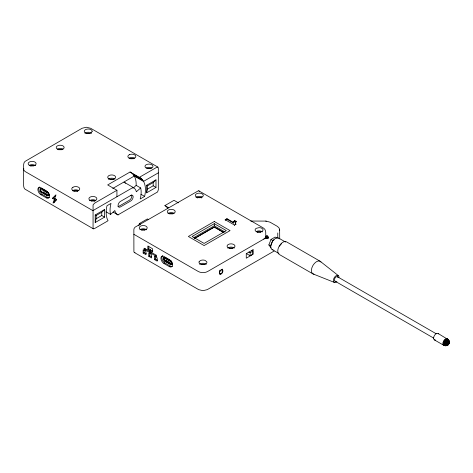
<?xml version="1.0" encoding="UTF-8"?>
<svg xmlns="http://www.w3.org/2000/svg" width="473" height="473" viewBox="0 0 473 473"><rect width="100%" height="100%" fill="white"/><g stroke="black" fill="none" stroke-linecap="round" stroke-linejoin="round"><path stroke-width="0.71" d="M171.983 264.082A2.117 1.224 60 0 1 170.688 264.2L165.26 260.954A1.981 1.147 60 0 1 163.859 258.524A1.981 1.147 60 0 1 165.26 257.714L170.688 260.848A1.981 1.147 60 0 1 171.386 261.468M165.26 257.714L170.688 260.741A2.117 1.224 60 0 1 171.433 261.409M170.688 264.2L165.26 260.954M448.321 343.96L448.067 340.944L446.323 338.745C443.804 339.413 441.262 344.344 444.478 345.556C445.667 346.449 449.734 344.852 448.238 343.599C449.019 342.978 448.097 344.622 448.238 343.599M438.128 333.5L448.522 339.827L449.155 341.021L449.279 342.813L448.179 343.741M449.161 343.203L449.303 341.731L448.522 339.827L447.476 338.899L446.323 338.745M448.386 343.445C448.457 345.875 445.324 346.195 443.68 345.255L434.332 339.856M233.603 223.055L233.603 222.517L226.963 218.68L225.201 219.697L225.201 220.241L226.963 219.224L233.603 223.055L234.543 220.43L236.145 221.352L236.145 221.896L234.543 220.968L234.543 220.43M138.914 225.68L139.334 223.581L147.387 218.928L148.51 219.578M132.978 188.254L136.206 185.386L140.647 187.952L140.848 188.727A22.255 12.848 -60 0 1 140.446 198.057L140.197 198.973L144.637 196.413L145.051 194.302A26.447 15.266 -60 0 0 143.922 182.093L142.083 179.338L139.346 177.334L156.646 167.347L157.905 167.105L158.325 168.317L158.325 189.797L157.58 191.955L117.948 214.902A15.71 9.07 -60 0 1 115.004 211.147L114.862 210.597L110.576 214.411L106.135 211.845M446.92 345.503L448.286 344.663L448.333 343.487L448.581 344.368L448.049 344.539M95.215 222.517L96.149 218.733L96.149 215.499L95.215 214.955L104.563 209.557L104.563 217.119L95.215 222.517L95.215 214.955M146.636 192.824L147.576 189.046L147.576 185.806L146.636 185.268L155.989 179.87L155.989 187.426L146.636 192.824L146.636 185.268M448.203 343.67L449.031 343.611L448.889 343.132M449.031 343.611L449.22 341.66M235.501 223.25L235.749 222.499M53.124 202.929L54.36 199.352L55.294 198.814L54.058 202.391L53.124 202.929L56.541 199.476L53.443 197.744L52.509 198.288L54.36 199.352M54.691 198.406L55.926 194.835L52.509 198.288M234.543 220.968L233.686 222.523L233.686 221.979M270.97 247.905L268.865 244.908L270.97 239.486L275.18 237.056L277.048 238.138M274.044 239.876L272.838 240.568L270.739 245.99L268.865 244.908M449.09 343.416L448.416 344.539M236.145 221.352L235.501 222.712L235.861 224.74M267.251 235.796L265.075 238.345L268.416 238.357L267.996 236.66L266.737 235.442L265.075 238.345L268.374 237.736M53.443 197.744L55.885 195.278M54.058 202.391L56.5 199.925M96.149 215.499L101.76 212.259L104.563 209.557M147.576 185.806L153.181 182.566L155.989 179.87M140.647 187.952L136.342 191.778L136.2 191.228A15.71 9.07 -60 0 0 133.256 187.474L123.997 182.129A15.71 9.07 -60 0 1 125.463 183.252M267.671 236.198L265.075 238.345L268.232 237.174M448.173 343.812L449.208 342.819L449.303 341.731L448.132 339.431L446.944 338.709M151.78 167.992L152.276 167.649A3.967 2.288 0 0 0 152.643 165.497L152.276 165.101A3.967 2.288 0 0 0 146.772 164.468L146.169 164.758A3.967 2.288 0 0 0 145.087 165.928L145.01 166.372A3.967 2.288 0 0 0 147.458 168.489A3.967 2.288 0 0 0 151.78 167.992A3.967 2.288 0 0 0 146.169 167.992M202.113 197.052L202.604 196.703A3.967 2.288 0 0 0 202.97 194.557L202.604 194.161A3.967 2.288 0 0 0 197.105 193.528L196.502 193.812A3.967 2.288 0 0 0 195.414 194.982L195.337 195.432A3.967 2.288 0 0 0 197.791 197.548A3.967 2.288 0 0 0 202.113 197.052A3.967 2.288 0 0 0 201.51 196.768L200.824 196.555A3.967 2.288 0 0 0 196.005 197.401M448.286 344.663L447.056 345.491L444.478 345.556C442.639 343.398 444.969 339.407 447.618 339.247C449.687 341.607 447.712 348.483 448.753 340.394L447.878 339.301M448.587 343.516L445.82 344.705L443.035 344.249M40.92 194.74L46.342 197.868A4.298 2.483 60 0 0 49.381 196.112A4.298 2.483 60 0 0 46.342 190.85L40.92 187.722A4.298 2.483 60 0 0 37.881 189.472A4.298 2.483 60 0 0 40.92 194.74L41.855 194.196L47.276 197.33A4.298 2.483 60 0 0 49.428 197.543M42.044 188.851L47.466 191.985A2.117 1.224 60 0 1 48.961 194.574A2.117 1.224 60 0 1 47.466 195.438L42.044 192.31A2.117 1.224 60 0 1 40.548 189.714A2.117 1.224 60 0 1 42.044 188.851L42.044 188.958A1.981 1.147 60 0 0 40.643 189.768A1.981 1.147 60 0 0 42.044 192.192L47.466 195.325A1.981 1.147 60 0 0 48.867 194.515A1.981 1.147 60 0 0 47.466 192.085L41.855 188.798A2.312 1.336 60 0 0 40.217 189.744A2.312 1.336 60 0 0 41.855 192.576L47.276 195.71L48.211 195.172A2.312 1.336 60 0 0 49.032 195.39M46.342 197.868L47.276 197.33M136.153 185.499A26.447 15.266 -60 0 0 134.663 176.754L132.83 173.993L130.093 171.989L107.678 184.925L116.932 190.27L116.932 196.744M112.74 188.479L134.267 176.051L143.526 181.39L158.325 172.852M116.932 190.27L94.559 203.189L93.063 204.915L93.063 228.554L93.624 228.879L94.559 228.554L107.613 221.021M133.102 187.409L92.879 210.639L25.589 171.782A6.61 3.819 0 0 1 23.774 168.347M96.149 218.733L101.76 215.499L104.563 217.119M147.576 189.046L153.181 185.806L155.989 187.426M168.642 207.736L164.906 205.578L174.023 200.316L178.386 202.834M145.956 249.271L144.088 250.353L143.153 249.809L143.153 253.049L145.956 254.669L145.956 251.429L145.022 250.891L145.022 248.372M150.633 250.891L152.501 251.973L152.501 248.733L147.824 246.031L147.824 249.271L148.758 248.733L150.633 249.809L150.633 254.131L151.567 254.669L151.567 257.909L148.758 256.289L148.758 253.049L149.693 253.593L151.567 252.511M143.153 253.049L144.088 252.511L146.328 253.806M147.824 249.271L149.693 250.353L150.633 249.809M145.022 249.809L149.693 252.511L150.633 251.973M148.758 256.289L149.693 255.751L151.378 256.721M150.633 253.049L155.304 255.751L156.238 255.207L156.238 257.371L157.178 257.909L157.178 261.149L154.369 259.529L154.369 256.289L155.304 256.827L156.238 256.289M214.293 223.658L192.097 236.476L204.123 243.418L226.319 230.599L214.293 223.658L214.293 225.816L194.001 237.535M154.369 259.529L155.304 258.991L157.55 260.286M194.604 238.374L214.293 227.005L223.818 232.503M194.604 238.481L214.293 227.117L223.818 232.61M164.888 261.338L170.31 264.466A2.312 1.336 60 0 0 171.947 263.52A2.312 1.336 60 0 0 170.31 260.688L164.888 257.56A2.312 1.336 60 0 0 163.25 258.5A2.312 1.336 60 0 0 164.888 261.338L165.822 260.794L171.25 263.928A2.312 1.336 60 0 0 172.066 264.147M163.954 263.496L169.375 266.624A4.298 2.483 60 0 0 172.414 264.874A4.298 2.483 60 0 0 169.375 259.612L163.954 256.478A4.298 2.483 60 0 0 160.915 258.234A4.298 2.483 60 0 0 163.954 263.496L164.888 262.958L170.31 266.086A4.298 2.483 60 0 0 172.462 266.299M225.201 219.697L234.431 225.03L235.861 224.202L235.501 223.498M170.31 264.466L171.25 263.928M169.375 266.624L170.31 266.086M267.996 236.66L207.647 271.502A6.61 3.819 0 0 1 198.293 271.502L133.859 234.301M248.904 251.991L250.146 252.712L252.765 251.198L252.765 254.226L250.146 255.733L246.409 253.575M274.151 251.027L207.245 289.653L202.97 290.682L198.695 289.653L134.279 252.464L133.906 251.813L133.859 229.766L134.042 228.577L135.024 227.2L198.559 190.684L263.301 227.956C266.411 229.547 265.725 233.585 265.678 236.411A6.61 3.819 0 0 1 263.745 239.113M95.67 200.375L95.073 200.658A3.967 2.288 0 0 1 89.202 199.636A3.967 2.288 0 0 1 92.093 196.514L92.868 196.466A3.967 2.288 0 0 1 96.533 197.88A3.967 2.288 0 0 1 95.67 200.375A3.967 2.288 0 0 0 89.568 200.723M448.593 343.575L445.773 344.196L442.959 343.51M445.59 345.698L446.24 345.444M135.024 252.464L134.279 252.464M448.587 343.646L445.844 343.623L443.065 342.665M444.212 345.444L444.833 345.402M448.836 344.007L448.522 343.871M250.767 221.045L265.459 221.092M266.346 221.181L270.053 222.192L277.332 226.348L278.958 227.791L279.638 229.677M265.406 221.086L266.453 221.193M448.564 343.717L443.343 341.784M448.859 341.045C446.772 340.371 444.525 344.45 446.624 345.521L448.493 343.422L447.665 345.006C445.442 344.894 448.073 340.489 449.179 342.476L448.197 343.918L449.066 342.204L448.605 340.164C446.063 339.472 443.633 343.67 445.359 345.603L447.133 344.935L448.534 343.439L445.992 345.113L443.278 344.847M334.204 282.351L312.913 273.879L279.253 254.444A7.272 4.198 -60 0 1 279.253 246.049A7.272 4.198 -60 0 1 286.526 241.851L320.186 261.285L338.171 275.481M164.906 205.578L164.965 205.601A15.869 9.158 -60 0 1 167.543 208.392M256.265 231.557L258.293 232.184A3.967 2.288 0 0 0 263.018 230.162A3.967 2.288 0 0 0 259.068 227.643L256.265 228.317A3.967 2.288 0 0 0 255.769 231.208L256.265 231.557A3.967 2.288 0 0 1 262.367 231.9M157.905 167.105L90.633 128.266L86.358 127.237L82.083 128.266L24.986 161.441L24.04 162.759L23.65 164.557L23.65 186.037L24.04 187.828L24.986 189.147L93.299 228.796M278.715 238.102L285.574 242.064M337.444 276.74L436.212 333.767M270.97 239.486L272.838 240.568M334.931 281.092L433.7 338.118M272.105 249.555L278.964 253.516M130.093 171.989L140.924 178.274M132.83 173.993L142.083 179.338M133.829 175.27L143.088 180.615M214.293 225.816L225.053 232.03M251.518 250.477L252.765 251.198M140.93 194.273L144.637 196.413M139.334 223.581L140.582 224.297M113.165 212.117L118.102 214.967M171.338 261.498L165.26 257.992L165.26 258.518L171.947 262.379A2.117 1.224 60 0 0 171.746 261.859M152.814 251.074L151.567 250.353L149.693 251.429L149.693 250.353M166.2 260.522L171.622 263.656M48.725 193.09L42.044 189.23L42.044 189.756L48.725 193.617M156.238 255.207L144.088 248.195L144.088 252.511M165.449 260.635L171.155 263.928M42.978 191.766L48.4 194.894M443.775 340.921L448.528 343.788M444.33 340.14C450.479 345.491 449.137 343.836 444.963 339.49M445.643 339.011L447.606 341.128L448.38 343.942M198.885 190.761L199.257 191.411M108.081 220.749L107.684 220.046A26.447 15.266 -60 0 1 106.549 207.842L106.969 205.737L111.019 203.396L110.777 204.306A22.255 12.848 -60 0 0 110.375 213.636L110.576 214.411M279.649 229.772L279.703 238.841M279.584 229.186L279.703 230.268M277.769 232.97L277.769 237.966M250.146 252.712L250.146 255.733M234.431 225.03L234.431 225.568M234.159 220.938L234.159 221.476M233.869 221.453L233.869 221.997M226.963 218.68L226.963 219.224M222.434 269.084L222.434 270.521M155.304 255.751L155.304 258.991M153.181 182.566L153.181 185.806M149.693 252.511L149.693 255.751M148.758 246.143L148.758 248.733M101.76 212.259L101.76 215.499M117.96 206.47A3.37 1.945 -60 0 0 119.149 206.151L129.436 200.215A3.37 1.945 -60 0 0 131.5 194.894M47.276 191.932A2.312 1.336 60 0 1 48.914 194.764A2.312 1.336 60 0 1 47.276 195.71M41.855 194.196A4.298 2.483 60 0 1 39.046 190.412A4.298 2.483 60 0 1 39.708 186.965M221.583 269.362A2.513 1.449 -60 0 1 222.411 270.532M222.239 271.591A2.513 1.449 -60 0 1 222.008 272.146M220.921 273.5A2.513 1.449 -60 0 1 219.354 273.802M219.567 270.615A2.513 1.449 -60 0 1 219.939 270.154M165.822 260.794A2.312 1.336 60 0 1 164.409 257.146M164.888 262.958A4.298 2.483 60 0 1 162.079 259.169A4.298 2.483 60 0 1 162.742 255.727M165.26 261.066A2.117 1.224 60 0 1 163.764 258.477A2.117 1.224 60 0 1 165.26 257.614M171.9 263.975A1.981 1.147 60 0 1 170.688 264.082M171.675 261.894A1.981 1.147 60 0 1 171.9 262.355M201.332 264.62A2.312 1.336 0 0 1 204.608 264.62M197.3 198.004A2.312 1.336 0 0 1 199.304 197.336L199.908 197.383A2.312 1.336 0 0 1 201.309 198.004M141.569 230.115A2.312 1.336 0 0 1 143.207 229.724L143.804 229.766A2.312 1.336 0 0 1 144.844 230.115M229.381 248.426A2.312 1.336 0 0 1 232.657 248.426M257.064 232.509A2.312 1.336 0 0 1 260.706 232.231M227.72 248.094A3.967 2.288 0 0 1 234.318 248.094M199.671 264.289A3.967 2.288 0 0 1 206.269 264.289M139.907 229.789A3.967 2.288 0 0 1 144.726 228.944L145.412 229.157A3.967 2.288 0 0 1 146.506 229.789M169.618 213.92A2.312 1.336 0 0 1 171.256 213.53L171.853 213.577A2.312 1.336 0 0 1 172.893 213.92M167.956 213.595A3.967 2.288 0 0 1 174.064 213.246M86.594 133.599A2.312 1.336 0 0 1 89.864 133.599M58.546 149.793A2.312 1.336 0 0 1 61.815 149.793M30.497 165.988A2.312 1.336 0 0 1 33.766 165.988M73.753 191.447A2.312 1.336 0 0 1 77.761 191.447M130.223 158.786A2.312 1.336 0 0 1 133.492 158.786M147.34 168.666A2.312 1.336 0 0 1 150.615 168.666M91.23 201.049A2.312 1.336 0 0 1 94.872 201.327M129.052 158.112A3.967 2.288 0 0 1 134.663 158.112M72.458 190.844A3.967 2.288 0 0 1 78.565 190.495M84.933 133.268A3.967 2.288 0 0 1 91.526 133.268M57.375 149.119A3.967 2.288 0 0 1 62.986 149.119M29.326 165.308A3.967 2.288 0 0 1 35.428 165.656M110.043 179.521A2.312 1.336 0 0 1 113.319 179.521M108.382 179.19A3.967 2.288 0 0 1 114.98 179.19M279.584 246.238A6.61 3.819 -60 0 1 280.211 245.274M280.915 244.399A6.61 3.819 -60 0 1 281.683 243.63M273.075 249.856A6.61 3.819 -60 0 1 272.105 241.922A6.61 3.819 -60 0 1 279.46 238.794M313.977 274.21A7.272 4.198 -60 0 1 312.913 265.483A7.272 4.198 -60 0 1 321.007 262.042M336.912 281.624A3.967 2.288 -60 0 1 333.424 281.074A3.967 2.288 -60 0 1 335.942 275.83A3.967 2.288 -60 0 1 338.993 277.296M335.298 281.204A2.513 1.449 -60 0 1 335.103 277.917A2.513 1.449 -60 0 1 337.899 277.397M435.485 340.004A3.701 2.14 -60 0 1 434.19 335.948A3.701 2.14 -60 0 1 438.53 333.903M447.789 343.759C448.564 345.609 449.179 341.34 447.789 343.759M92.2 131.305L91.035 132.925A3.967 2.288 0 0 1 86.027 133.209L85.424 132.925A3.967 2.288 0 0 1 84.342 131.748L84.265 131.305A3.967 2.288 0 0 1 88.232 129.011A3.967 2.288 0 0 1 92.2 131.305M199.08 261.876L199.003 262.326A3.967 2.288 0 0 0 203.36 264.602A3.967 2.288 0 0 0 206.861 261.876L205.176 260.422A3.967 2.288 0 0 0 200.168 260.706L199.08 261.876M72.954 187.261L72.458 187.604A3.967 2.288 0 0 0 71.866 189.324L72.091 189.756A3.967 2.288 0 0 0 76.531 191.122A3.967 2.288 0 0 0 79.724 188.881L79.647 188.431A3.967 2.288 0 0 0 76.91 186.687A3.967 2.288 0 0 0 72.954 187.261M130.743 195.467L120.461 201.403A3.37 1.945 -60 0 0 118.073 205.53A3.37 1.945 -60 0 0 120.461 206.908L130.743 200.972A3.37 1.945 -60 0 0 133.126 196.839A3.37 1.945 -60 0 0 130.743 195.467M214.293 221.5L188.36 236.476L204.123 245.576L230.061 230.599L214.293 221.5M253.096 249.714L246.267 253.658L246.267 258.193L253.096 254.249L253.096 249.714M34.937 165.308L32.129 165.982A3.967 2.288 0 0 1 28.167 163.693A3.967 2.288 0 0 1 32.129 161.399L32.903 161.447A3.967 2.288 0 0 1 34.937 162.073L35.428 162.416A3.967 2.288 0 0 1 34.937 165.308M129.655 154.588L129.052 154.872A3.967 2.288 0 0 0 128.059 157.154A3.967 2.288 0 0 0 131.08 158.739L131.855 158.78A3.967 2.288 0 0 0 135.745 156.935A3.967 2.288 0 0 0 133.374 154.375L132.629 154.245A3.967 2.288 0 0 0 129.655 154.588M146.015 229.44L145.412 229.724A3.967 2.288 0 0 1 139.541 228.696A3.967 2.288 0 0 1 142.432 225.574L143.207 225.532A3.967 2.288 0 0 1 146.872 226.945A3.967 2.288 0 0 1 146.015 229.44M221.535 273.459A2.247 1.301 -60 0 0 222.251 269.977A2.247 1.301 -60 0 0 219.59 272.336A2.247 1.301 -60 0 0 221.535 273.459M221.459 273.743A2.513 1.449 -60 0 0 222.47 269.805A2.513 1.449 -60 0 0 219.448 272.217A2.513 1.449 -60 0 0 221.459 273.743M228.406 247.852A3.967 2.288 0 0 0 234.91 246.575A3.967 2.288 0 0 0 229.742 243.962A3.967 2.288 0 0 0 228.406 247.852M168.642 213.347A3.967 2.288 0 0 0 175.146 212.075A3.967 2.288 0 0 0 169.984 209.456A3.967 2.288 0 0 0 168.642 213.347M58.197 149.48A3.967 2.288 0 0 0 64.145 147.499A3.967 2.288 0 0 0 58.197 145.513A3.967 2.288 0 0 0 58.197 149.48M109.068 178.948A3.967 2.288 0 0 0 115.572 177.671A3.967 2.288 0 0 0 110.404 175.057A3.967 2.288 0 0 0 109.068 178.948"/></g></svg>
